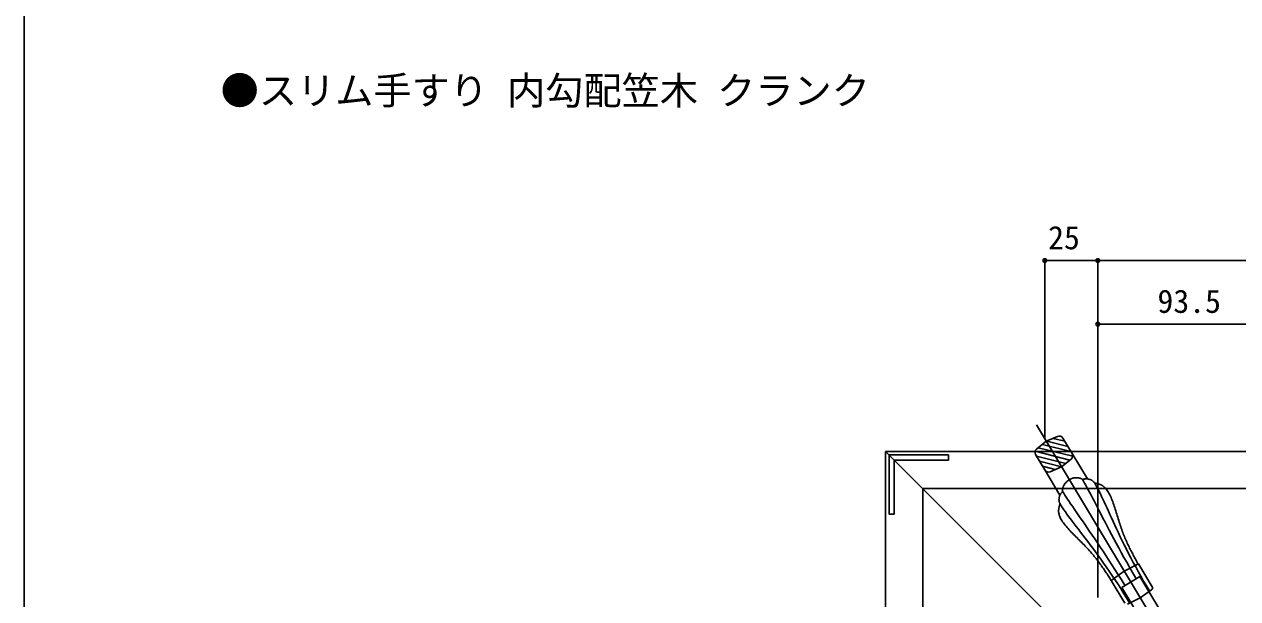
# Model space of a CAD drawing. Units: millimetres, scale not verified. Extents: x -875 to 875, y -1300 to 1293.
# Drawn here: x -875 to -303, y -411 to -140 of the extents above; entities that cross this region are included whole.
import ezdxf
from ezdxf.enums import TextEntityAlignment as Align

# ---------------------------------------------------------------- set-up
doc = ezdxf.new("R2010")
doc.units = ezdxf.units.MM
doc.header["$LTSCALE"] = 8
for name, color, linetype in [('0-2_USER1', 3, 'Continuous'), ('0-3_YKK_11', 7, 'Continuous'), ('0-4_YKK_12', 2, 'Continuous'), ('0-5_YKK_13', 4, 'Continuous'), ('0-6_YKK_D', 6, 'Continuous'), ('0-7_YKK_ZWAK', 7, 'Continuous'), ('0-8_YSS_K', 3, 'Continuous')]:
    doc.layers.add(name, color=color, linetype=linetype)
doc.styles.add('ＭＳ ゴシック', font='')
doc.styles.get('ＭＳ ゴシック').set_extended_font_data('MS Gothic')

msp = doc.modelspace()

# ---------------------------------------------------------------- linework, layer by layer
at = {"layer": '0-3_YKK_11'}
msp.add_lwpolyline([(-439.397, -342.87), (-467.397, -342.87), (-467.397, -370.87), (-464.897, -370.87), (-464.897, -345.37), (-439.397, -345.37)], close=True, dxfattribs=at)
at = {"layer": '0-4_YKK_12'}
msp.add_line((-468.998, -341.269), (41.002, -341.269), dxfattribs=at)
for points in [[(-778.998, -944.269), (-468.998, -944.269), (-468.998, -341.269)], [(41.002, -541.269), (-268.998, -541.269), (-468.998, -341.269)]]:
    msp.add_lwpolyline(points, dxfattribs=at)
at = {"layer": '0-5_YKK_13'}
for p, q in [((-325.847, -448.828), (-397.952, -328.825)), ((-393.317, -336.539), (-397.862, -340.167)), ((-393.317, -336.539), (-387.98, -334.229)), ((-383.139, -338.915), (-393.08, -336.437)), ((-384.596, -336.491), (-390.058, -335.129)), ((-381.094, -342.319), (-385.471, -335.034)), ((-382.115, -345.354), (-398.557, -341.255)), ((-393.952, -350.044), (-398.329, -342.76)), ((-380.826, -343.614), (-397.098, -339.557)), ((-381.683, -341.34), (-395.13, -337.987)), ((-381.094, -342.319), (-373.918, -354.261)), ((-384.083, -346.925), (-397.895, -343.481)), ((-386.051, -348.495), (-396.439, -345.905)), ((-389.043, -349.811), (-394.982, -348.33)), ((-386.106, -348.54), (-391.443, -350.849)), ((-386.106, -348.54), (-381.561, -344.912)), ((-393.952, -350.044), (-386.81, -361.931)), ((-357.712, -405.503), (-349.141, -400.353)), ((-321.561, -446.253), (-349.141, -400.353)), ((-330.133, -451.403), (-357.712, -405.503)), ((-349.088, -410.297), (-354.929, -413.313)), ((-343.686, -406.523), (-349.088, -410.297))]:
    msp.add_line(p, q, dxfattribs=at)
for points in [[(-377.314, -353.965), (-377.502, -353.908), (-377.701, -353.856), (-377.912, -353.81), (-378.134, -353.77), (-378.367, -353.738), (-378.609, -353.715), (-378.862, -353.701), (-379.124, -353.699), (-379.394, -353.709), (-379.673, -353.732), (-379.96, -353.769), (-380.254, -353.822), (-380.556, -353.891), (-380.864, -353.978), (-381.178, -354.083), (-381.497, -354.208), (-381.822, -354.354), (-382.152, -354.522), (-382.486, -354.713)], [(-350.881, -401.399), (-351.251, -400.766), (-352.661, -398.327), (-354.03, -395.929), (-355.36, -393.575), (-356.65, -391.266), (-357.901, -389.004), (-359.113, -386.791), (-360.287, -384.628), (-361.422, -382.517), (-362.519, -380.46), (-363.579, -378.458), (-364.602, -376.513), (-365.588, -374.628), (-366.537, -372.803), (-367.45, -371.04), (-368.327, -369.341), (-369.169, -367.708), (-369.975, -366.142), (-370.746, -364.646), (-371.483, -363.22), (-372.185, -361.867), (-372.854, -360.588), (-373.489, -359.385), (-374.09, -358.259), (-374.659, -357.213), (-375.195, -356.248), (-375.699, -355.366), (-376.17, -354.568), (-376.196, -354.535), (-376.24, -354.494), (-376.299, -354.446), (-376.375, -354.393), (-376.466, -354.336), (-376.572, -354.276), (-376.693, -354.213), (-376.828, -354.15), (-376.977, -354.087), (-377.139, -354.025), (-377.314, -353.965)], [(-371.852, -354.898), (-372.04, -354.794), (-372.234, -354.699), (-372.431, -354.613), (-372.633, -354.536), (-372.837, -354.468), (-373.045, -354.409), (-373.255, -354.359), (-373.467, -354.318), (-373.68, -354.286), (-373.894, -354.263), (-374.109, -354.248), (-374.323, -354.242), (-374.537, -354.245), (-374.75, -354.256), (-374.962, -354.276), (-375.171, -354.304), (-375.378, -354.34), (-375.582, -354.385), (-375.782, -354.438), (-375.978, -354.499), (-376.17, -354.568)], [(-387.276, -364.21), (-387.281, -363.995), (-387.275, -363.779), (-387.259, -363.564), (-387.233, -363.35), (-387.198, -363.137), (-387.153, -362.926), (-387.1, -362.717), (-387.037, -362.51), (-386.966, -362.307), (-386.887, -362.106), (-386.8, -361.909), (-386.705, -361.717), (-386.603, -361.528), (-386.494, -361.345), (-386.379, -361.167), (-386.256, -360.995), (-386.128, -360.829), (-385.993, -360.669), (-385.853, -360.517), (-385.708, -360.371), (-385.557, -360.234)], [(-356.127, -404.55), (-356.507, -403.939), (-358.004, -401.552), (-359.482, -399.22), (-360.939, -396.942), (-362.373, -394.72), (-363.783, -392.554), (-365.168, -390.445), (-366.525, -388.393), (-367.854, -386.399), (-369.152, -384.463), (-370.419, -382.586), (-371.652, -380.769), (-372.85, -379.011), (-374.012, -377.314), (-375.135, -375.678), (-376.219, -374.104), (-377.261, -372.592), (-378.26, -371.143), (-379.216, -369.758), (-380.125, -368.436), (-380.987, -367.179), (-381.799, -365.987), (-382.561, -364.861), (-383.271, -363.801), (-383.927, -362.807), (-384.528, -361.881), (-385.072, -361.023), (-385.557, -360.234), (-385.575, -360.195), (-385.591, -360.138), (-385.605, -360.063), (-385.617, -359.972), (-385.625, -359.864), (-385.629, -359.742), (-385.628, -359.606), (-385.621, -359.457), (-385.608, -359.296), (-385.587, -359.124), (-385.559, -358.941)], [(-385.559, -358.941), (-385.522, -358.749), (-385.475, -358.549), (-385.418, -358.34), (-385.35, -358.126), (-385.27, -357.905), (-385.178, -357.679), (-385.072, -357.45), (-384.952, -357.217), (-384.817, -356.982), (-384.667, -356.746), (-384.5, -356.51), (-384.316, -356.274), (-384.115, -356.039), (-383.894, -355.807), (-383.655, -355.578), (-383.395, -355.353), (-383.114, -355.134), (-382.811, -354.92), (-382.486, -354.713)], [(-344.681, -407.052), (-346.062, -404.738), (-347.395, -402.452), (-348.681, -400.198), (-349.922, -397.976), (-351.119, -395.787), (-352.273, -393.634), (-353.385, -391.517), (-354.457, -389.438), (-355.49, -387.399), (-356.485, -385.4), (-357.443, -383.444), (-358.367, -381.532), (-359.257, -379.665), (-360.114, -377.845), (-360.94, -376.073), (-361.736, -374.351), (-362.503, -372.679), (-363.243, -371.061), (-363.957, -369.496), (-364.646, -367.987), (-365.311, -366.535), (-365.954, -365.141), (-366.577, -363.807), (-367.179, -362.534), (-367.763, -361.324), (-368.331, -360.178), (-368.882, -359.098), (-369.419, -358.086), (-369.943, -357.141), (-370.454, -356.267), (-370.577, -356.076), (-370.709, -355.895), (-370.85, -355.724), (-370.999, -355.562), (-371.156, -355.411), (-371.321, -355.268), (-371.492, -355.136), (-371.669, -355.012), (-371.852, -354.898)], [(-370.529, -356.167), (-370.381, -356.2), (-370.232, -356.232), (-370.084, -356.265), (-369.936, -356.298), (-369.788, -356.332), (-369.641, -356.367), (-369.493, -356.402), (-369.346, -356.439), (-369.2, -356.476), (-369.053, -356.515), (-368.908, -356.555), (-368.763, -356.597), (-368.618, -356.641), (-368.474, -356.686), (-368.331, -356.734), (-368.188, -356.783), (-368.046, -356.835), (-367.905, -356.89), (-367.765, -356.947), (-367.626, -357.007), (-367.488, -357.069), (-367.35, -357.135), (-367.214, -357.204), (-367.079, -357.276), (-366.945, -357.351), (-366.812, -357.431), (-366.681, -357.514), (-366.551, -357.6), (-366.422, -357.691), (-366.294, -357.786), (-365.916, -358.101), (-365.551, -358.453), (-365.197, -358.842), (-364.856, -359.266), (-364.525, -359.723), (-364.205, -360.21), (-363.894, -360.727), (-363.593, -361.272), (-363.301, -361.843)], [(-386.815, -365.953), (-386.856, -366.099), (-386.897, -366.246), (-386.938, -366.392), (-386.978, -366.538), (-387.018, -366.685), (-387.057, -366.831), (-387.094, -366.978), (-387.131, -367.125), (-387.167, -367.272), (-387.201, -367.419), (-387.234, -367.567), (-387.265, -367.715), (-387.295, -367.863), (-387.322, -368.011), (-387.347, -368.16), (-387.37, -368.309), (-387.391, -368.459), (-387.409, -368.609), (-387.425, -368.759), (-387.437, -368.91), (-387.447, -369.062), (-387.453, -369.214), (-387.457, -369.367), (-387.456, -369.52), (-387.452, -369.673), (-387.445, -369.828), (-387.433, -369.983), (-387.418, -370.139), (-387.398, -370.295), (-387.374, -370.452), (-387.274, -370.934), (-387.134, -371.422), (-386.956, -371.917), (-386.743, -372.417), (-386.495, -372.924), (-386.215, -373.435), (-385.904, -373.952), (-385.564, -374.474), (-385.198, -375)], [(-354.011, -412.686), (-355.415, -410.385), (-356.814, -408.14), (-358.206, -405.95), (-359.589, -403.813), (-360.963, -401.732), (-362.324, -399.703), (-363.671, -397.728), (-365.003, -395.806), (-366.317, -393.937), (-367.612, -392.119), (-368.886, -390.353), (-370.137, -388.639), (-371.364, -386.975), (-372.564, -385.362), (-373.736, -383.799), (-374.878, -382.285), (-375.988, -380.821), (-377.065, -379.405), (-378.106, -378.039), (-379.111, -376.72), (-380.076, -375.448), (-381, -374.224), (-381.883, -373.047), (-382.72, -371.916), (-383.512, -370.832), (-384.256, -369.793), (-384.95, -368.799), (-385.593, -367.85), (-386.182, -366.945), (-386.717, -366.084), (-386.828, -365.887), (-386.926, -365.686), (-387.012, -365.481), (-387.086, -365.274), (-387.147, -365.064), (-387.196, -364.853), (-387.234, -364.64), (-387.26, -364.425), (-387.276, -364.21)], [(-363.301, -361.843), (-363.017, -362.438), (-362.74, -363.056), (-362.471, -363.694), (-362.208, -364.351), (-361.951, -365.026), (-361.7, -365.717), (-361.453, -366.421), (-361.211, -367.137), (-360.972, -367.864), (-360.736, -368.6), (-360.503, -369.342), (-360.273, -370.09), (-360.043, -370.841), (-359.815, -371.594), (-359.586, -372.347), (-359.358, -373.098), (-359.129, -373.846), (-358.898, -374.589), (-358.666, -375.325), (-358.431, -376.052), (-358.193, -376.769), (-357.951, -377.475), (-357.706, -378.168), (-357.458, -378.851), (-357.207, -379.522), (-356.952, -380.183), (-356.694, -380.835), (-356.434, -381.476), (-356.171, -382.108), (-355.905, -382.731), (-355.636, -383.346), (-355.365, -383.953), (-355.092, -384.552), (-354.817, -385.145), (-354.54, -385.73), (-354.261, -386.308), (-353.98, -386.881), (-353.697, -387.448), (-353.413, -388.01)], [(-385.198, -375), (-384.806, -375.53), (-384.39, -376.064), (-383.953, -376.602), (-383.496, -377.142), (-383.021, -377.686), (-382.529, -378.232), (-382.023, -378.781), (-381.504, -379.331), (-380.975, -379.883), (-380.436, -380.436), (-379.89, -380.99), (-379.338, -381.545), (-378.782, -382.101), (-378.225, -382.656), (-377.667, -383.211), (-377.111, -383.765), (-376.558, -384.319), (-376.01, -384.871), (-375.47, -385.422), (-374.938, -385.971), (-374.416, -386.518), (-373.907, -387.062), (-373.41, -387.604), (-372.924, -388.143), (-372.449, -388.681), (-371.985, -389.216), (-371.531, -389.749), (-371.087, -390.28), (-370.652, -390.809), (-370.226, -391.337), (-369.809, -391.862), (-369.401, -392.387), (-369, -392.909), (-368.606, -393.43), (-368.22, -393.949), (-367.84, -394.468), (-367.466, -394.985), (-367.098, -395.5), (-366.735, -396.015)], [(-353.413, -388.01), (-353.127, -388.567), (-352.84, -389.12), (-352.552, -389.668), (-352.263, -390.213), (-351.973, -390.755), (-351.682, -391.294), (-351.39, -391.831), (-351.098, -392.365), (-350.805, -392.898), (-350.512, -393.43), (-350.218, -393.961), (-349.925, -394.491)], [(-356.248, -412.935), (-362.65, -402.138), (-356.488, -397.833), (-349.809, -394.383), (-343.399, -405.193)], [(-366.735, -396.015), (-366.378, -396.529), (-366.024, -397.042), (-365.675, -397.554), (-365.33, -398.065), (-364.988, -398.575), (-364.649, -399.085), (-364.312, -399.595), (-363.977, -400.104), (-363.644, -400.613), (-363.312, -401.121), (-362.981, -401.63), (-362.65, -402.138)]]:
    msp.add_lwpolyline(points, dxfattribs=at)
for centre, radius, start, end in [((-387.185, -336.065), 2, 31, 113.405), ((-396.614, -341.73), 2, 128.595, 211), ((-382.809, -343.349), 2, 308.59428, 31), ((-392.237, -349.014), 2, 211, 293.405), ((-344.259, -405.703), 1, 304.94564, 30.6686)]:
    msp.add_arc(centre, radius, start, end, dxfattribs=at)
at = {"layer": '0-6_YKK_D'}
for p, q in [((-393.998, -335.269), (-393.998, -250.269)), ((-393.998, -251.269), (-368.998, -251.269)), ((-368.998, -410.269), (-368.998, -250.269)), ((-368.998, -410.269), (-368.998, -250.269)), ((-368.998, -251.269), (-98.998, -251.269)), ((-368.998, -410.269), (-368.998, -280.269)), ((-275.498, -281.269), (-368.998, -281.269))]:
    msp.add_line(p, q, dxfattribs=at)
for centre in [(-393.998, -251.269), (-368.998, -251.269), (-368.998, -251.269), (-368.998, -281.269)]:
    msp.add_circle(centre, 0.875, dxfattribs=at)
at = {"layer": '0-7_YKK_ZWAK'}
msp.add_line((-875, 1250.4), (-875, -1299.6), dxfattribs=at)
at = {"layer": '0-8_YSS_K'}
for p in [(-451.498, -961.769), (41.002, -358.769)]:
    msp.add_line(p, (-451.498, -358.769), dxfattribs=at)

# ---------------------------------------------------------------- texts
at = {"layer": '0-2_USER1', "style": 'ＭＳ ゴシック'}
msp.add_text('●スリム手すり 内勾配笠木 クランク', height=13.2, dxfattribs=at).set_placement((-782.455, -181.668), align=Align.BOTTOM_LEFT)
at = {"layer": '0-6_YKK_D', "style": 'ＭＳ ゴシック'}
for s, p in [('25', (-392.407, -249.269)), ('93.5', (-340.87, -279.269))]:
    msp.add_text(s, height=11, dxfattribs=at).set_placement(p, align=Align.BOTTOM_LEFT)

doc.saveas('drawing.dxf')
